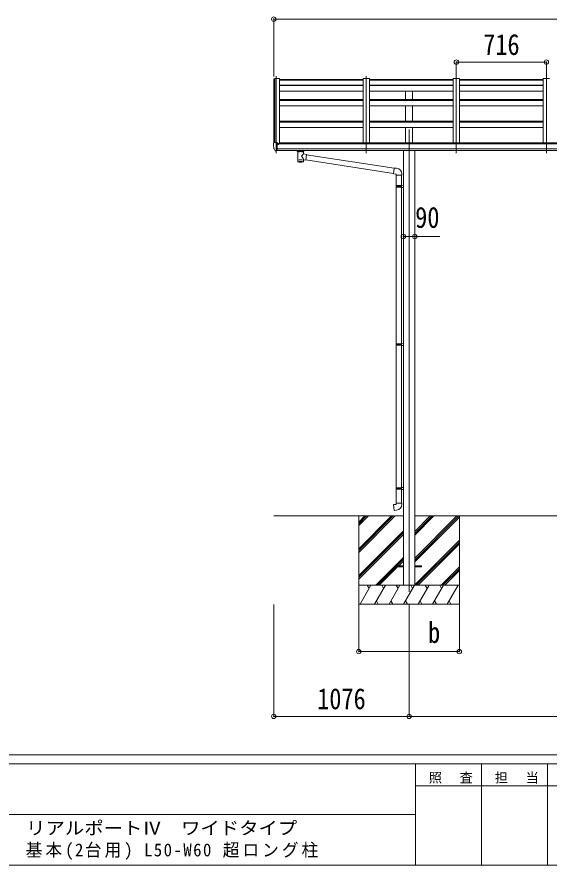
# Model space of a CAD drawing. Units: millimetres at full size; some dimension numbers follow another scale. Extents: x -9783 to 9892, y -6828 to 6752.
# Drawn here: x 36 to 4267, y -6828 to -87 of the extents above; entities that cross this region are included whole.
import ezdxf
from ezdxf.enums import TextEntityAlignment as Align

# ---------------------------------------------------------------- set-up
doc = ezdxf.new("R2010")
doc.units = ezdxf.units.MM
doc.header["$LTSCALE"] = 35
doc.header["$PDMODE"] = 32
doc.header["$PDSIZE"] = 35
for name, color, linetype, lineweight in [('0-0_0', 7, 'Continuous', 9), ('0-1_本体', 4, 'Continuous', 9), ('0-2_部品', 7, 'Continuous', 9), ('0-8_PARTS2', 2, 'Continuous', 9), ('0-A_寸法', 6, 'Continuous', 9), ('F-0_240', 7, 'Continuous', 9)]:
    doc.layers.add(name, color=color, linetype=linetype, lineweight=lineweight)
doc.styles.add('ＭＳ ゴシック', font='')
doc.styles.get('ＭＳ ゴシック').set_extended_font_data('MS Gothic')

msp = doc.modelspace()

# ---------------------------------------------------------------- linework, layer by layer
at = {"layer": '0-0_0'}
for p, q in [((2078.08, -4053.53), (3108.88, -4053.53)), ((2754.08, -4053.53), (2754.08, -4753.53)), ((2754.08, -4314.26), (3014.81, -4053.53)), ((2754.08, -4328.4), (3028.96, -4053.53)), ((2754.08, -4342.55), (3043.1, -4053.53)), ((2754.08, -4130.42), (2830.96, -4053.53)), ((2754.08, -4116.27), (2816.82, -4053.53)), ((2754.08, -4102.13), (2802.68, -4053.53)), ((3199.28, -4389.56), (3535.31, -4053.53)), ((3199.28, -4403.7), (3549.46, -4053.53)), ((3199.28, -4205.72), (3351.46, -4053.53)), ((3199.28, -4191.57), (3337.32, -4053.53)), ((3199.28, -4177.43), (3323.18, -4053.53)), ((3199.28, -4053.53), (6008.88, -4053.53)), ((3199.28, -4417.85), (3554.08, -4063.05)), ((3554.08, -4053.53), (3554.08, -4753.53)), ((2754.08, -4526.39), (3108.88, -4171.6)), ((2754.08, -4540.54), (3108.88, -4185.74)), ((2754.08, -4554.68), (3108.88, -4199.88)), ((3199.28, -4601.69), (3554.08, -4246.9)), ((3211.58, -4603.53), (3554.08, -4261.04)), ((3225.73, -4603.53), (3554.08, -4275.18)), ((2889.07, -4603.53), (3108.88, -4383.73)), ((3057.73, -4449.02), (3108.88, -4397.87)), ((3071.87, -4449.02), (3108.88, -4412.01)), ((2903.22, -4603.53), (3054.08, -4452.67)), ((2917.36, -4603.53), (3062.87, -4458.02)), ((3409.57, -4603.53), (3554.08, -4459.03)), ((3423.72, -4603.53), (3554.08, -4473.17)), ((3437.86, -4603.53), (3554.08, -4487.31)), ((3554.08, -4603.53), (2754.08, -4603.53)), ((2764.37, -4753.53), (2850.97, -4603.53)), ((2835.97, -4629.52), (2820.97, -4603.53)), ((2879.84, -4753.53), (2966.44, -4603.53)), ((2951.44, -4629.52), (2936.44, -4603.54)), ((2995.31, -4753.53), (3081.91, -4603.54)), ((3066.91, -4629.52), (3051.91, -4603.53)), ((3110.78, -4753.53), (3197.38, -4603.54)), ((3182.38, -4629.52), (3167.38, -4603.53)), ((3226.25, -4753.53), (3312.85, -4603.54)), ((3297.85, -4629.52), (3282.85, -4603.53)), ((3341.72, -4753.53), (3428.32, -4603.54)), ((3398.32, -4603.54), (3413.32, -4629.52)), ((3457.19, -4753.53), (3543.8, -4603.53)), ((2754.08, -4753.53), (3554.08, -4753.53)), ((2894.84, -4727.56), (2909.84, -4753.53)), ((3010.31, -4727.55), (3025.31, -4753.53)), ((3125.78, -4727.55), (3140.78, -4753.53)), ((3241.25, -4727.56), (3256.25, -4753.53)), ((3356.72, -4727.56), (3371.72, -4753.53)), ((3472.19, -4727.56), (3487.19, -4753.53))]:
    msp.add_line(p, q, dxfattribs=at)
at = {"layer": '0-1_本体'}
for p, q in [((2078.09, -578.6), (2078.08, -1090.69)), ((2079.03, -577.72), (2086.87, -577.31)), ((2087.08, -577.39), (2087.08, -1084.14)), ((2087.16, -577.5), (2087.78, -579.12)), ((2123.08, -577.3), (2123.08, -1094.33)), ((2789.08, -583.38), (2123.08, -583.38)), ((2123.08, -590.3), (2789.08, -590.3)), ((2789.08, -577.3), (2789.08, -1083.92)), ((2839.08, -577.3), (2789.08, -577.3)), ((2839.08, -577.3), (2839.08, -1083.92)), ((3505.08, -583.38), (2839.08, -583.38)), ((2839.08, -590.3), (3505.08, -590.3)), ((3505.08, -577.3), (3505.08, -1083.92)), ((3555.08, -577.3), (3505.08, -577.3)), ((3555.08, -577.3), (3555.08, -1083.92)), ((4221.08, -583.38), (3555.08, -583.38)), ((3555.08, -590.3), (4221.08, -590.3)), ((4221.08, -577.3), (4221.08, -1083.92)), ((4271.08, -577.3), (4221.08, -577.3)), ((2123.08, -628.09), (2789.08, -628.09)), ((2123.08, -631.2), (2789.08, -631.2)), ((2839.08, -628.09), (3505.08, -628.09)), ((2839.08, -631.2), (3505.08, -631.2)), ((3555.08, -628.09), (4221.08, -628.09)), ((3555.08, -631.2), (4221.08, -631.2)), ((2123.08, -675.85), (2789.08, -675.85)), ((2839.08, -675.85), (3505.08, -675.85)), ((3126.58, -742.76), (3126.58, -675.85)), ((3181.58, -742.76), (3181.58, -675.85)), ((3555.08, -675.85), (4221.08, -675.85)), ((2123.08, -744.1), (2789.08, -744.1)), ((2123.08, -750.3), (2789.08, -750.3)), ((2123.08, -794.11), (2789.08, -794.11)), ((2839.08, -744.1), (3505.08, -744.1)), ((2839.08, -750.3), (3505.08, -750.3)), ((2839.08, -794.11), (3505.08, -794.11)), ((3126.58, -915.65), (3126.58, -794.11)), ((3181.58, -915.65), (3181.58, -794.11)), ((3555.08, -744.1), (4221.08, -744.1)), ((3555.08, -750.3), (4221.08, -750.3)), ((3555.08, -794.11), (4221.08, -794.11)), ((2123.08, -915.65), (2789.08, -915.65)), ((2123.08, -922.66), (2789.08, -922.66)), ((2839.08, -915.65), (3505.08, -915.65)), ((2839.08, -922.66), (3505.08, -922.66)), ((3555.08, -915.65), (4221.08, -915.65)), ((3555.08, -922.66), (4221.08, -922.66)), ((2123.08, -966.21), (2789.08, -966.21)), ((2839.08, -966.21), (3505.08, -966.21)), ((3126.58, -1087.62), (3126.58, -966.21)), ((3181.58, -1087.62), (3181.58, -966.21)), ((3555.08, -966.21), (4221.08, -966.21)), ((7103.58, -1094.33), (2104.58, -1094.33)), ((2104.58, -1135.55), (7103.58, -1135.55)), ((2128.08, -1094.33), (2128.08, -1087.62)), ((7080.08, -1087.62), (2128.08, -1087.62)), ((7103.58, -1147.39), (2104.58, -1147.32)), ((3108.88, -1147.48), (3108.88, -4603.56)), ((3199.28, -1147.48), (3199.28, -4603.56))]:
    msp.add_line(p, q, dxfattribs=at)
msp.add_lwpolyline([(2087.78, -1084.14), (2087.78, -577.3), (2123.08, -577.3)], dxfattribs=at)
msp.add_circle((2112.06, -1099.06), 3, dxfattribs=at)
for centre, radius, start, end in [((2079.08, -578.72), 1, 93, 173.32986), ((2086.88, -577.61), 0.301, 21.06327, 92.86679)]:
    msp.add_arc(centre, radius, start, end, dxfattribs=at)
at = {"layer": '0-2_部品'}
for p, q in [((2075.88, -1093.51), (2075.88, -1094.13)), ((2082.79, -1084.7), (2078.73, -1090.51)), ((2090.26, -1150.82), (2080.51, -1135.44)), ((2097.88, -1152.63), (2097.88, -1084.13)), ((2099.38, -1085.05), (2097.88, -1085.05)), ((2104.38, -1093.87), (2097.88, -1093.47)), ((2099.38, -1085.05), (2099.38, -1091.22)), ((2109.06, -1086.55), (2099.38, -1085.83)), ((2099.38, -1088.82), (2113.38, -1088.88)), ((2108.86, -1099.05), (2109.38, -1099.05)), ((2109.38, -1099.05), (2109.68, -1099.05)), ((2109.88, -1088.86), (2109.88, -1086.97)), ((2114.38, -1089.98), (2114.38, -1094.32)), ((2096.38, -1152.54), (2092.67, -1152.32)), ((2096.38, -1152.54), (2097.88, -1152.63)), ((2097.88, -1150.44), (2098.38, -1150.44)), ((2098.38, -1150.44), (2098.88, -1149.44)), ((2104.38, -1149.44), (2098.88, -1149.44)), ((2264.38, -1153.64), (2264.38, -1147.52)), ((2268.48, -1158.14), (2268.46, -1238.43)), ((2314.28, -1175.71), (2314.28, -1158.13)), ((2339.5, -1179.62), (2314.28, -1175.71)), ((2318.38, -1153.64), (2318.38, -1147.52)), ((2339.5, -1179.62), (2332.48, -1224.88)), ((3034.61, -1289.52), (2339.19, -1181.63)), ((2314.3, -1238.43), (2314.28, -1221.8)), ((2314.28, -1222.06), (2332.48, -1224.88)), ((3030.95, -1331.45), (2332.75, -1223.14)), ((3055.6, -1289.58), (3034.77, -1287.76)), ((3050.68, -1345.33), (3096.68, -1345.33)), ((3052.68, -1345.33), (3052.68, -1427.99)), ((3094.68, -1345.33), (3094.68, -1425.43)), ((3096.68, -1345.33), (3096.68, -1334.41)), ((3050.68, -1429.99), (3051.68, -1427.99)), ((3050.68, -1429.99), (3094.68, -1429.99)), ((3050.68, -1429.99), (3050.68, -1437.99)), ((3050.68, -1437.99), (3094.68, -1437.99)), ((3050.68, -1437.99), (3051.68, -1439.99)), ((3051.68, -1427.99), (3094.68, -1427.99)), ((3051.68, -1439.99), (3094.68, -1439.99)), ((3052.68, -1439.99), (3052.68, -2684.17)), ((3090.21, -1429.99), (3089.78, -1427.99)), ((3092.68, -1425.49), (3108.68, -1425.01)), ((3092.68, -1427.49), (3092.68, -1425.49)), ((3092.68, -1427.49), (3094.68, -1427.49)), ((3092.68, -1442.49), (3092.68, -1440.49)), ((3092.68, -1442.49), (3108.68, -1442.96)), ((3094.68, -1442.54), (3094.68, -2681.61)), ((3108.68, -1425.01), (3108.68, -1442.96)), ((3050.68, -2686.17), (3051.68, -2684.17)), ((3050.68, -2686.17), (3094.68, -2686.17)), ((3050.68, -2686.17), (3050.68, -2694.17)), ((3050.68, -2694.17), (3094.68, -2694.17)), ((3050.68, -2694.17), (3051.68, -2696.17)), ((3051.68, -2684.17), (3094.68, -2684.17)), ((3051.68, -2696.17), (3094.68, -2696.17)), ((3052.68, -2696.17), (3052.68, -3829.33)), ((3090.21, -2686.17), (3089.78, -2684.17)), ((3092.68, -2681.67), (3108.68, -2681.2)), ((3092.68, -2683.67), (3092.68, -2681.67)), ((3092.68, -2683.67), (3094.68, -2683.67)), ((3108.68, -2681.2), (3108.68, -2699.14)), ((3092.68, -2698.67), (3092.68, -2696.67)), ((3092.68, -2698.67), (3108.68, -2699.14)), ((3094.68, -2698.73), (3094.68, -3826.77)), ((3050.68, -3831.33), (3051.68, -3829.33)), ((3050.68, -3831.33), (3094.68, -3831.33)), ((3050.68, -3831.33), (3050.68, -3839.33)), ((3050.68, -3839.33), (3094.68, -3839.33)), ((3050.68, -3839.33), (3051.68, -3841.33)), ((3051.68, -3829.33), (3094.68, -3829.33)), ((3051.68, -3841.33), (3094.68, -3841.33)), ((3052.68, -3841.33), (3052.68, -3951.33)), ((3090.21, -3831.33), (3089.78, -3829.33)), ((3092.68, -3826.83), (3108.68, -3826.36)), ((3092.68, -3828.83), (3092.68, -3826.83)), ((3092.68, -3828.83), (3094.68, -3828.83)), ((3092.68, -3843.83), (3092.68, -3841.83)), ((3108.68, -3826.36), (3108.68, -3844.3)), ((3092.68, -3843.83), (3108.68, -3844.3)), ((3094.68, -3843.89), (3094.68, -3951.33)), ((3050.68, -3951.33), (3096.68, -3951.33)), ((3050.68, -3961.33), (3050.68, -3951.33)), ((3096.68, -3951.33), (3096.68, -3962.25))]:
    msp.add_line(p, q, dxfattribs=at)
at = {"layer": '0-2_部品', "color": 4}
for p, q in [((3053.88, -4449.02), (3053.88, -4458.02)), ((3053.88, -4449.02), (3108.88, -4449.02)), ((3198.88, -4449.02), (3253.88, -4449.02)), ((3253.88, -4449.02), (3253.88, -4458.02)), ((3053.88, -4458.02), (3108.88, -4458.02)), ((3198.88, -4458.02), (3253.88, -4458.02))]:
    msp.add_line(p, q, dxfattribs=at)
at = {"layer": '0-2_部品'}
for points in [[(2097.88, -1084.13), (2085.88, -1084.13), (2083.55, -1084.28)], [(2097.88, -1138.74), (2101.05, -1138.34), (2104.38, -1137.91)], [(2104.38, -1149.44), (2104.38, -1091.22), (2099.38, -1091.22)], [(2109.06, -1086.55), (2109.23, -1086.57), (2109.38, -1086.6), (2109.53, -1086.64), (2109.65, -1086.69), (2109.75, -1086.75), (2109.82, -1086.82), (2109.87, -1086.89), (2109.88, -1086.97)], [(2109.68, -1097.86), (2109.68, -1099.05), (2114.38, -1099.05)], [(2114.38, -1097.43), (2114.38, -1099.05), (2114.86, -1099.05)], [(2264.42, -1153.7), (2264.4, -1153.34), (2264.64, -1152.38), (2265.16, -1151.5), (2265.97, -1150.66), (2267.08, -1149.86), (2268.48, -1149.14)], [(2264.42, -1153.58), (2264.4, -1153.94), (2264.64, -1154.9), (2265.16, -1155.78), (2265.97, -1156.62), (2267.08, -1157.42), (2268.48, -1158.14)], [(2314.28, -1149.15), (2314.51, -1149.24), (2315.87, -1149.98), (2316.98, -1150.83), (2317.74, -1151.69), (2318.2, -1152.59), (2318.37, -1153.48)], [(2314.28, -1158.13), (2314.51, -1158.03), (2315.87, -1157.3), (2316.98, -1156.45), (2317.74, -1155.59), (2318.2, -1154.69), (2318.37, -1153.8)], [(3034.77, -1287.76), (3030.76, -1333.58), (3050.68, -1335.33), (3050.68, -1345.33)], [(3090.21, -1429.99), (3090.21, -1437.99), (3089.78, -1439.99)], [(3092.68, -1440.49), (3094.68, -1440.49), (3094.68, -1427.49)], [(3090.21, -2686.17), (3090.21, -2694.17), (3089.78, -2696.17)], [(3092.68, -2696.67), (3094.68, -2696.67), (3094.68, -2683.67)], [(3090.21, -3831.33), (3090.21, -3839.33), (3089.78, -3841.33)], [(3092.68, -3841.83), (3094.68, -3841.83), (3094.68, -3828.83)], [(3055.6, -4007.08), (3034.77, -4008.9), (3030.76, -3963.08), (3050.68, -3961.33)]]:
    msp.add_lwpolyline(points, dxfattribs=at)
for centre, radius, start, end in [((2078.88, -1093.51), 3, 93, 180), ((2268.37, -1094.13), 192.49, 180.0008, 192.1233), ((2083.11, -1133.94), 3, 191.83348, 210), ((2083.61, -1085.28), 1, 93.5, 145), ((2111.88, -1099.05), 2.5, 151.64236, 180), ((2111.88, -1099.05), 2.5, 0, 151.64236), ((2092.86, -1149.32), 3, 210, 266.5), ((2281.45, -1198.86), 51.38, 92.46126, 104.61963), ((2301.34, -1198.86), 51.38, 75.38037, 87.53874), ((3051.68, -1334.41), 45, 0, 85), ((3051.68, -3962.25), 45, 275, 0)]:
    msp.add_arc(centre, radius, start, end, dxfattribs=at)
for centre, major_axis, ratio, start_param, end_param in [((2113.38, -1089.98), (-0.02, 1.1), 0.906239, 4.6917496, 6.2625459), ((2291.38, -1159.33), (-22.91, -0.42), 0.072511, 4.711586, 6.2823824), ((2291.4, -1157.7), (-22.91, -0.42), 0.072511, 4.711586, 6.2823824), ((2291.36, -1157.71), (22.92, -0.42), 0.07247, 0.0008089, 1.5716053), ((2291.36, -1159.33), (22.92, -0.42), 0.07247, 0.0008089, 1.5716053), ((2291.38, -1195.26), (-22.81, 26.62), 0.234429, 3.1563334, 4.5976381), ((2293.93, -1197.91), (20.32, 22.25), 0.045535, 4.9756507, 6.2441899), ((2302.38, -1153.64), (16, 0), 0.361356, 0, 0.0194874), ((2302.38, -1153.64), (16, 0), 0.361356, 6.2636979, 6.2831853), ((2291.38, -1238.43), (22.92, 0), 0.101955, 6.2829723, 9.4248207), ((2291.38, -1238.43), (22.92, 0), 0.101955, 3.1415499, 6.2833984), ((2291.38, -1225.99), (22.91, 0), 0.122865, 6.2831853, 9.424778)]:
    msp.add_ellipse(centre, major_axis=major_axis, ratio=ratio, start_param=start_param, end_param=end_param, dxfattribs=at)
at = {"layer": '0-8_PARTS2'}
for p, q in [((2098.08, -556.56), (2098.08, -1170.74)), ((2814.08, -556.56), (2814.08, -1170.74)), ((3530.08, -556.56), (3530.08, -1170.74)), ((4246.08, -556.56), (4246.08, -1170.74)), ((3154.08, -981.94), (3154.08, -4657.17))]:
    msp.add_line(p, q, dxfattribs=at)
at = {"layer": '0-A_寸法'}
for p, q in [((2078.09, -104.52), (2078.09, -560.09)), ((2078.09, -104.52), (7130.08, -104.52)), ((3530.08, -445.96), (3530.08, -563.57)), ((3530.08, -445.96), (4246.08, -445.96)), ((4246.08, -445.96), (4246.08, -563.57)), ((3108.88, -1832.28), (3199.28, -1832.28)), ((3199.28, -1832.28), (3399.28, -1832.28)), ((2078.09, -5646.41), (2078.09, -4757.02)), ((2754.08, -5131.43), (2754.08, -4757.02)), ((3154.08, -5646.41), (3154.08, -4757.02)), ((3554.08, -5131.43), (3554.08, -4757.02)), ((2754.08, -5131.43), (3554.08, -5131.43)), ((2078.09, -5646.41), (3154.08, -5646.41)), ((3154.08, -5646.41), (6054.08, -5646.41))]:
    msp.add_line(p, q, dxfattribs=at)
for p in [(2078.09, -104.52), (3530.08, -445.96), (4246.08, -445.96), (3108.88, -1832.28), (3199.28, -1832.28), (2754.08, -5131.43), (3554.08, -5131.43), (2078.09, -5646.41), (3154.08, -5646.41)]:
    msp.add_point(p, dxfattribs=at)
at = {"layer": 'F-0_240', "color": 5}
for p, q in [((-9783.03, -5953.1), (9396.97, -5953.1)), ((-9783.03, -6023.1), (6285.75, -6023.1)), ((3205.75, -6023.1), (3205.75, -6828.1)), ((3730.75, -6023.1), (3730.75, -6828.1)), ((4255.75, -6023.1), (4255.75, -6828.1)), ((3205.75, -6198.1), (5305.75, -6198.1)), ((-3969.25, -6425.6), (3205.75, -6425.6)), ((-9783.03, -6828.1), (9396.97, -6828.1))]:
    msp.add_line(p, q, dxfattribs=at)

# ---------------------------------------------------------------- texts
at = {"layer": '0-A_寸法', "color": 7, "style": 'ＭＳ ゴシック', "width": 0.85}
for s, p in [('716', (3743.71, -438.96)), ('90', (3203.03, -1813.28)), ('b', (3305.96, -5112.43)), ('1076', (2423.59, -5639.41))]:
    msp.add_text(s, height=166.8, dxfattribs=at).set_placement(p, align=Align.BOTTOM_LEFT)
at = {"layer": 'F-0_240', "style": 'ＭＳ ゴシック', "width": 1.1}
msp.add_text('リアルポートⅣ\u3000ワイドタイプ', height=102.6, dxfattribs=at).set_placement((109.35, -6616.22), align=Align.BOTTOM_LEFT)
at = {"layer": 'F-0_240', "attachment_point": 7, "style": 'ＭＳ ゴシック'}
for s, insert, char_height in [('\\T1.17;照\u3000査', (3310.76, -6180.6), 76.98), ('\\T1.17;担\u3000当', (3835.76, -6180.6), 76.98), ('\\T1.18;\\W0.95;基本(2台用)\\~L50-W60\\~超ロング柱', (105.77, -6786.55), 102.6)]:
    msp.add_mtext(s, dxfattribs=dict(at, insert=insert, char_height=char_height))

doc.saveas('drawing.dxf')
